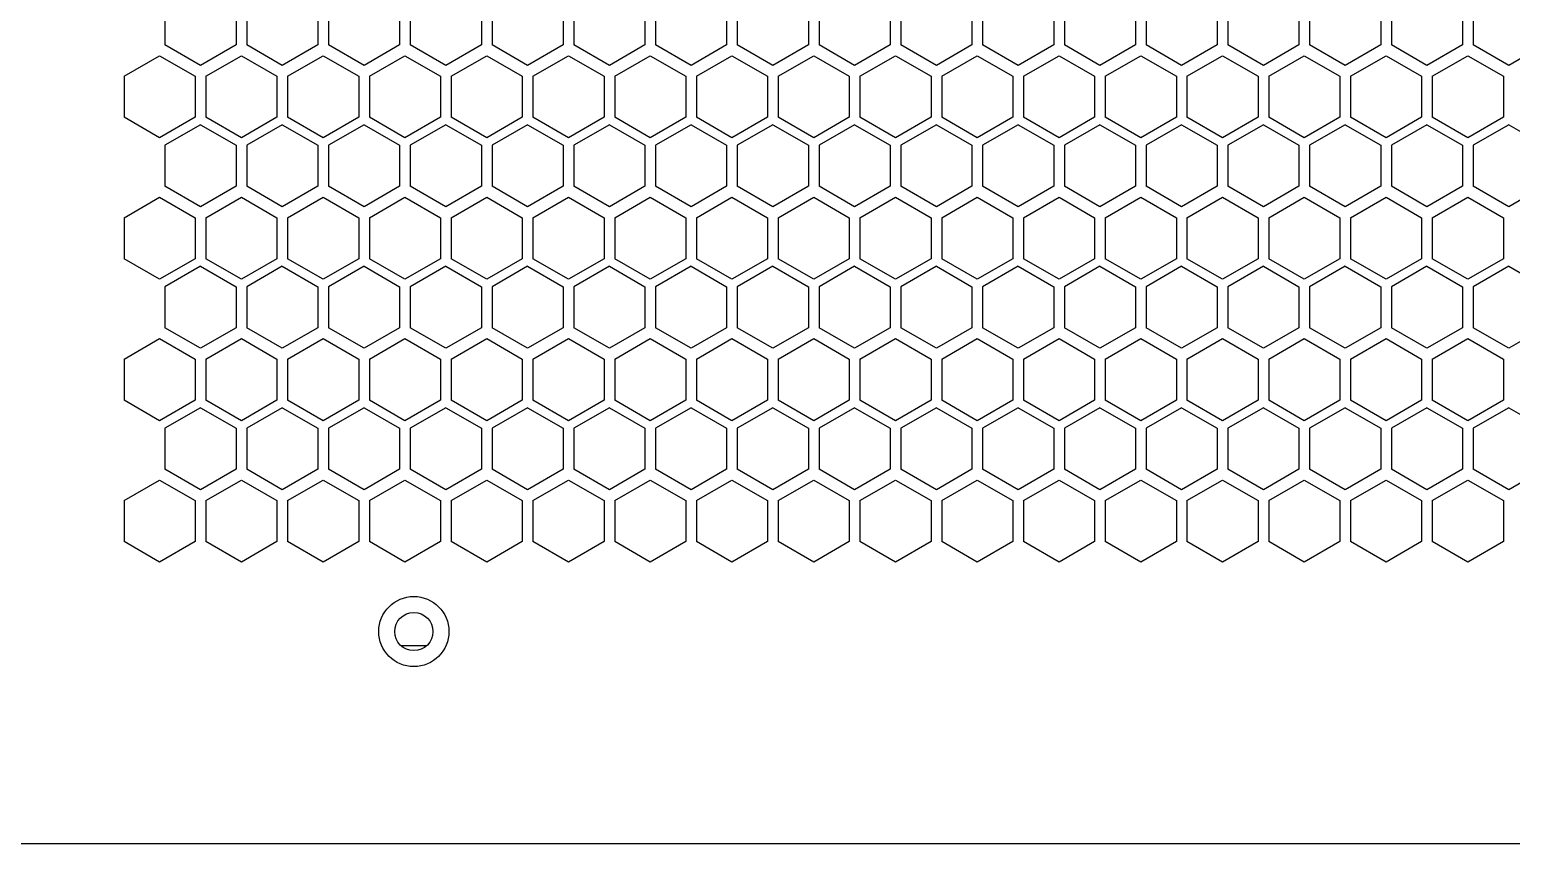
# Model space of a CAD drawing. Extents: x 61367 to 140945, y -1257 to 25588.
# Drawn here: x 91718.5 to 91885.2, y 15806.1 to 15897.8 of the extents above; entities that cross this region are included whole.
import ezdxf

# ---------------------------------------------------------------- set-up
doc = ezdxf.new("R2010")
doc.units = 0
doc.header["$MEASUREMENT"] = 0
doc.layers.get('0').update_dxf_attribs({"linetype": 'CONTINUOUS'})
doc.layers.add('4215-0411-4-1_0', color=7, linetype='CONTINUOUS')
doc.layers.add('4215-0412-2-1_0', color=7, linetype='CONTINUOUS')

# ---------------------------------------------------------------- blocks, each defined once
blk = doc.blocks.new('RYHTHYT')
at = {"layer": '4215-0411-4-1_0', "color": 7, "linetype": 'Continuous'}
blk.add_line((-33156.25, -67865.24), (-33159.07, -67865.24), dxfattribs=at)
at = {"layer": '4215-0412-2-1_0', "color": 7, "linetype": 'Continuous'}
for p, q in [((-33185.66, -67792.95), (-33185.66, -67797.57)), ((-33177.66, -67792.95), (-33177.66, -67797.57)), ((-33176.46, -67792.95), (-33176.46, -67797.57)), ((-33168.46, -67792.95), (-33168.46, -67797.57)), ((-33167.26, -67792.95), (-33167.26, -67797.57)), ((-33159.26, -67792.95), (-33159.26, -67797.57)), ((-33158.06, -67792.95), (-33158.06, -67797.57)), ((-33150.06, -67792.95), (-33150.06, -67797.57)), ((-33148.86, -67792.95), (-33148.86, -67797.57)), ((-33140.86, -67792.95), (-33140.86, -67797.57)), ((-33139.66, -67792.95), (-33139.66, -67797.57)), ((-33131.66, -67792.95), (-33131.66, -67797.57)), ((-33130.46, -67792.95), (-33130.46, -67797.57)), ((-33122.46, -67792.95), (-33122.46, -67797.57)), ((-33121.26, -67792.95), (-33121.26, -67797.57)), ((-33113.26, -67792.95), (-33113.26, -67797.57)), ((-33112.06, -67792.95), (-33112.06, -67797.57)), ((-33104.06, -67792.95), (-33104.06, -67797.57)), ((-33102.86, -67792.95), (-33102.86, -67797.57)), ((-33094.86, -67792.95), (-33094.86, -67797.57)), ((-33093.66, -67792.95), (-33093.66, -67797.57)), ((-33085.66, -67792.95), (-33085.66, -67797.57)), ((-33084.46, -67792.95), (-33084.46, -67797.57)), ((-33076.46, -67792.95), (-33076.46, -67797.57)), ((-33075.26, -67792.95), (-33075.26, -67797.57)), ((-33067.26, -67792.95), (-33067.26, -67797.57)), ((-33066.06, -67792.95), (-33066.06, -67797.57)), ((-33058.06, -67792.95), (-33058.06, -67797.57)), ((-33056.86, -67792.95), (-33056.86, -67797.57)), ((-33048.86, -67792.95), (-33048.86, -67797.57)), ((-33047.66, -67792.95), (-33047.66, -67797.57)), ((-33039.66, -67792.95), (-33039.66, -67797.57)), ((-33038.46, -67792.95), (-33038.46, -67797.57)), ((-33190.26, -67801.1), (-33186.26, -67798.79)), ((-33186.26, -67798.79), (-33182.26, -67801.1)), ((-33181.66, -67799.88), (-33185.66, -67797.57)), ((-33177.66, -67797.57), (-33181.66, -67799.88)), ((-33181.06, -67801.1), (-33177.06, -67798.79)), ((-33177.06, -67798.79), (-33173.06, -67801.1)), ((-33172.46, -67799.88), (-33176.46, -67797.57)), ((-33168.46, -67797.57), (-33172.46, -67799.88)), ((-33171.86, -67801.1), (-33167.86, -67798.79)), ((-33167.86, -67798.79), (-33163.86, -67801.1)), ((-33163.26, -67799.88), (-33167.26, -67797.57)), ((-33159.26, -67797.57), (-33163.26, -67799.88)), ((-33162.66, -67801.1), (-33158.66, -67798.79)), ((-33158.66, -67798.79), (-33154.66, -67801.1)), ((-33154.06, -67799.88), (-33158.06, -67797.57)), ((-33150.06, -67797.57), (-33154.06, -67799.88)), ((-33153.46, -67801.1), (-33149.46, -67798.79)), ((-33149.46, -67798.79), (-33145.46, -67801.1)), ((-33144.86, -67799.88), (-33148.86, -67797.57)), ((-33140.86, -67797.57), (-33144.86, -67799.88)), ((-33144.26, -67801.1), (-33140.26, -67798.79)), ((-33140.26, -67798.79), (-33136.26, -67801.1)), ((-33135.66, -67799.88), (-33139.66, -67797.57)), ((-33131.66, -67797.57), (-33135.66, -67799.88)), ((-33135.06, -67801.1), (-33131.06, -67798.79)), ((-33131.06, -67798.79), (-33127.06, -67801.1)), ((-33126.46, -67799.88), (-33130.46, -67797.57)), ((-33122.46, -67797.57), (-33126.46, -67799.88)), ((-33125.86, -67801.1), (-33121.86, -67798.79)), ((-33121.86, -67798.79), (-33117.86, -67801.1)), ((-33117.26, -67799.88), (-33121.26, -67797.57)), ((-33113.26, -67797.57), (-33117.26, -67799.88)), ((-33116.66, -67801.1), (-33112.66, -67798.79)), ((-33112.66, -67798.79), (-33108.66, -67801.1)), ((-33108.06, -67799.88), (-33112.06, -67797.57)), ((-33104.06, -67797.57), (-33108.06, -67799.88)), ((-33107.46, -67801.1), (-33103.46, -67798.79)), ((-33103.46, -67798.79), (-33099.46, -67801.1)), ((-33098.86, -67799.88), (-33102.86, -67797.57)), ((-33094.86, -67797.57), (-33098.86, -67799.88)), ((-33098.26, -67801.1), (-33094.26, -67798.79)), ((-33094.26, -67798.79), (-33090.26, -67801.1)), ((-33089.66, -67799.88), (-33093.66, -67797.57)), ((-33085.66, -67797.57), (-33089.66, -67799.88)), ((-33089.06, -67801.1), (-33085.06, -67798.79)), ((-33085.06, -67798.79), (-33081.06, -67801.1)), ((-33080.46, -67799.88), (-33084.46, -67797.57)), ((-33076.46, -67797.57), (-33080.46, -67799.88)), ((-33079.86, -67801.1), (-33075.86, -67798.79)), ((-33075.86, -67798.79), (-33071.86, -67801.1)), ((-33071.26, -67799.88), (-33075.26, -67797.57)), ((-33067.26, -67797.57), (-33071.26, -67799.88)), ((-33070.66, -67801.1), (-33066.66, -67798.79)), ((-33066.66, -67798.79), (-33062.66, -67801.1)), ((-33062.06, -67799.88), (-33066.06, -67797.57)), ((-33058.06, -67797.57), (-33062.06, -67799.88)), ((-33061.46, -67801.1), (-33057.46, -67798.79)), ((-33057.46, -67798.79), (-33053.46, -67801.1)), ((-33052.86, -67799.88), (-33056.86, -67797.57)), ((-33048.86, -67797.57), (-33052.86, -67799.88)), ((-33052.26, -67801.1), (-33048.26, -67798.79)), ((-33048.26, -67798.79), (-33044.26, -67801.1)), ((-33043.66, -67799.88), (-33047.66, -67797.57)), ((-33039.66, -67797.57), (-33043.66, -67799.88)), ((-33043.06, -67801.1), (-33039.06, -67798.79)), ((-33039.06, -67798.79), (-33035.06, -67801.1)), ((-33034.46, -67799.88), (-33038.46, -67797.57)), ((-33030.46, -67797.57), (-33034.46, -67799.88)), ((-33190.26, -67801.1), (-33190.26, -67805.72)), ((-33182.26, -67801.1), (-33182.26, -67805.72)), ((-33181.06, -67801.1), (-33181.06, -67805.72)), ((-33173.06, -67801.1), (-33173.06, -67805.72)), ((-33171.86, -67801.1), (-33171.86, -67805.72)), ((-33163.86, -67801.1), (-33163.86, -67805.72)), ((-33162.66, -67801.1), (-33162.66, -67805.72)), ((-33154.66, -67801.1), (-33154.66, -67805.72)), ((-33153.46, -67801.1), (-33153.46, -67805.72)), ((-33145.46, -67801.1), (-33145.46, -67805.72)), ((-33144.26, -67801.1), (-33144.26, -67805.72)), ((-33136.26, -67801.1), (-33136.26, -67805.72)), ((-33135.06, -67801.1), (-33135.06, -67805.72)), ((-33127.06, -67801.1), (-33127.06, -67805.72)), ((-33125.86, -67801.1), (-33125.86, -67805.72)), ((-33117.86, -67801.1), (-33117.86, -67805.72)), ((-33116.66, -67801.1), (-33116.66, -67805.72)), ((-33108.66, -67801.1), (-33108.66, -67805.72)), ((-33107.46, -67801.1), (-33107.46, -67805.72)), ((-33099.46, -67801.1), (-33099.46, -67805.72)), ((-33098.26, -67801.1), (-33098.26, -67805.72)), ((-33090.26, -67801.1), (-33090.26, -67805.72)), ((-33089.06, -67801.1), (-33089.06, -67805.72)), ((-33081.06, -67801.1), (-33081.06, -67805.72)), ((-33079.86, -67801.1), (-33079.86, -67805.72)), ((-33071.86, -67801.1), (-33071.86, -67805.72)), ((-33070.66, -67801.1), (-33070.66, -67805.72)), ((-33062.66, -67801.1), (-33062.66, -67805.72)), ((-33061.46, -67801.1), (-33061.46, -67805.72)), ((-33053.46, -67801.1), (-33053.46, -67805.72)), ((-33052.26, -67801.1), (-33052.26, -67805.72)), ((-33044.26, -67801.1), (-33044.26, -67805.72)), ((-33043.06, -67801.1), (-33043.06, -67805.72)), ((-33035.06, -67801.1), (-33035.06, -67805.72)), ((-33186.26, -67808.03), (-33190.26, -67805.72)), ((-33182.26, -67805.72), (-33186.26, -67808.03)), ((-33177.06, -67808.03), (-33181.06, -67805.72)), ((-33173.06, -67805.72), (-33177.06, -67808.03)), ((-33167.86, -67808.03), (-33171.86, -67805.72)), ((-33163.86, -67805.72), (-33167.86, -67808.03)), ((-33158.66, -67808.03), (-33162.66, -67805.72)), ((-33154.66, -67805.72), (-33158.66, -67808.03)), ((-33149.46, -67808.03), (-33153.46, -67805.72)), ((-33145.46, -67805.72), (-33149.46, -67808.03)), ((-33140.26, -67808.03), (-33144.26, -67805.72)), ((-33136.26, -67805.72), (-33140.26, -67808.03)), ((-33131.06, -67808.03), (-33135.06, -67805.72)), ((-33127.06, -67805.72), (-33131.06, -67808.03)), ((-33121.86, -67808.03), (-33125.86, -67805.72)), ((-33117.86, -67805.72), (-33121.86, -67808.03)), ((-33112.66, -67808.03), (-33116.66, -67805.72)), ((-33108.66, -67805.72), (-33112.66, -67808.03)), ((-33103.46, -67808.03), (-33107.46, -67805.72)), ((-33099.46, -67805.72), (-33103.46, -67808.03)), ((-33094.26, -67808.03), (-33098.26, -67805.72)), ((-33090.26, -67805.72), (-33094.26, -67808.03)), ((-33085.06, -67808.03), (-33089.06, -67805.72)), ((-33081.06, -67805.72), (-33085.06, -67808.03)), ((-33075.86, -67808.03), (-33079.86, -67805.72)), ((-33071.86, -67805.72), (-33075.86, -67808.03)), ((-33066.66, -67808.03), (-33070.66, -67805.72)), ((-33062.66, -67805.72), (-33066.66, -67808.03)), ((-33057.46, -67808.03), (-33061.46, -67805.72)), ((-33053.46, -67805.72), (-33057.46, -67808.03)), ((-33048.26, -67808.03), (-33052.26, -67805.72)), ((-33044.26, -67805.72), (-33048.26, -67808.03)), ((-33039.06, -67808.03), (-33043.06, -67805.72)), ((-33035.06, -67805.72), (-33039.06, -67808.03)), ((-33181.66, -67806.57), (-33185.66, -67808.88)), ((-33181.66, -67806.57), (-33177.66, -67808.88)), ((-33172.46, -67806.57), (-33176.46, -67808.88)), ((-33172.46, -67806.57), (-33168.46, -67808.88)), ((-33163.26, -67806.57), (-33167.26, -67808.88)), ((-33163.26, -67806.57), (-33159.26, -67808.88)), ((-33154.06, -67806.57), (-33158.06, -67808.88)), ((-33154.06, -67806.57), (-33150.06, -67808.88)), ((-33144.86, -67806.57), (-33148.86, -67808.88)), ((-33144.86, -67806.57), (-33140.86, -67808.88)), ((-33135.66, -67806.57), (-33139.66, -67808.88)), ((-33135.66, -67806.57), (-33131.66, -67808.88)), ((-33126.46, -67806.57), (-33130.46, -67808.88)), ((-33126.46, -67806.57), (-33122.46, -67808.88)), ((-33117.26, -67806.57), (-33121.26, -67808.88)), ((-33117.26, -67806.57), (-33113.26, -67808.88)), ((-33108.06, -67806.57), (-33112.06, -67808.88)), ((-33108.06, -67806.57), (-33104.06, -67808.88)), ((-33098.86, -67806.57), (-33102.86, -67808.88)), ((-33098.86, -67806.57), (-33094.86, -67808.88)), ((-33089.66, -67806.57), (-33093.66, -67808.88)), ((-33089.66, -67806.57), (-33085.66, -67808.88)), ((-33080.46, -67806.57), (-33084.46, -67808.88)), ((-33080.46, -67806.57), (-33076.46, -67808.88)), ((-33071.26, -67806.57), (-33075.26, -67808.88)), ((-33071.26, -67806.57), (-33067.26, -67808.88)), ((-33062.06, -67806.57), (-33066.06, -67808.88)), ((-33062.06, -67806.57), (-33058.06, -67808.88)), ((-33052.86, -67806.57), (-33056.86, -67808.88)), ((-33052.86, -67806.57), (-33048.86, -67808.88)), ((-33043.66, -67806.57), (-33047.66, -67808.88)), ((-33043.66, -67806.57), (-33039.66, -67808.88)), ((-33034.46, -67806.57), (-33038.46, -67808.88)), ((-33034.46, -67806.57), (-33030.46, -67808.88)), ((-33185.66, -67808.88), (-33185.66, -67813.5)), ((-33177.66, -67808.88), (-33177.66, -67813.5)), ((-33176.46, -67808.88), (-33176.46, -67813.5)), ((-33168.46, -67808.88), (-33168.46, -67813.5)), ((-33167.26, -67808.88), (-33167.26, -67813.5)), ((-33159.26, -67808.88), (-33159.26, -67813.5)), ((-33158.06, -67808.88), (-33158.06, -67813.5)), ((-33150.06, -67808.88), (-33150.06, -67813.5)), ((-33148.86, -67808.88), (-33148.86, -67813.5)), ((-33140.86, -67808.88), (-33140.86, -67813.5)), ((-33139.66, -67808.88), (-33139.66, -67813.5)), ((-33131.66, -67808.88), (-33131.66, -67813.5)), ((-33130.46, -67808.88), (-33130.46, -67813.5)), ((-33122.46, -67808.88), (-33122.46, -67813.5)), ((-33121.26, -67808.88), (-33121.26, -67813.5)), ((-33113.26, -67808.88), (-33113.26, -67813.5)), ((-33112.06, -67808.88), (-33112.06, -67813.5)), ((-33104.06, -67808.88), (-33104.06, -67813.5)), ((-33102.86, -67808.88), (-33102.86, -67813.5)), ((-33094.86, -67808.88), (-33094.86, -67813.5)), ((-33093.66, -67808.88), (-33093.66, -67813.5)), ((-33085.66, -67808.88), (-33085.66, -67813.5)), ((-33084.46, -67808.88), (-33084.46, -67813.5)), ((-33076.46, -67808.88), (-33076.46, -67813.5)), ((-33075.26, -67808.88), (-33075.26, -67813.5)), ((-33067.26, -67808.88), (-33067.26, -67813.5)), ((-33066.06, -67808.88), (-33066.06, -67813.5)), ((-33058.06, -67808.88), (-33058.06, -67813.5)), ((-33056.86, -67808.88), (-33056.86, -67813.5)), ((-33048.86, -67808.88), (-33048.86, -67813.5)), ((-33047.66, -67808.88), (-33047.66, -67813.5)), ((-33039.66, -67808.88), (-33039.66, -67813.5)), ((-33038.46, -67808.88), (-33038.46, -67813.5)), ((-33181.66, -67815.81), (-33185.66, -67813.5)), ((-33177.66, -67813.5), (-33181.66, -67815.81)), ((-33172.46, -67815.81), (-33176.46, -67813.5)), ((-33168.46, -67813.5), (-33172.46, -67815.81)), ((-33163.26, -67815.81), (-33167.26, -67813.5)), ((-33159.26, -67813.5), (-33163.26, -67815.81)), ((-33154.06, -67815.81), (-33158.06, -67813.5)), ((-33150.06, -67813.5), (-33154.06, -67815.81)), ((-33144.86, -67815.81), (-33148.86, -67813.5)), ((-33140.86, -67813.5), (-33144.86, -67815.81)), ((-33135.66, -67815.81), (-33139.66, -67813.5)), ((-33131.66, -67813.5), (-33135.66, -67815.81)), ((-33126.46, -67815.81), (-33130.46, -67813.5)), ((-33122.46, -67813.5), (-33126.46, -67815.81)), ((-33117.26, -67815.81), (-33121.26, -67813.5)), ((-33113.26, -67813.5), (-33117.26, -67815.81)), ((-33108.06, -67815.81), (-33112.06, -67813.5)), ((-33104.06, -67813.5), (-33108.06, -67815.81)), ((-33098.86, -67815.81), (-33102.86, -67813.5)), ((-33094.86, -67813.5), (-33098.86, -67815.81)), ((-33089.66, -67815.81), (-33093.66, -67813.5)), ((-33085.66, -67813.5), (-33089.66, -67815.81)), ((-33080.46, -67815.81), (-33084.46, -67813.5)), ((-33076.46, -67813.5), (-33080.46, -67815.81)), ((-33071.26, -67815.81), (-33075.26, -67813.5)), ((-33067.26, -67813.5), (-33071.26, -67815.81)), ((-33062.06, -67815.81), (-33066.06, -67813.5)), ((-33058.06, -67813.5), (-33062.06, -67815.81)), ((-33052.86, -67815.81), (-33056.86, -67813.5)), ((-33048.86, -67813.5), (-33052.86, -67815.81)), ((-33043.66, -67815.81), (-33047.66, -67813.5)), ((-33039.66, -67813.5), (-33043.66, -67815.81)), ((-33034.46, -67815.81), (-33038.46, -67813.5)), ((-33030.46, -67813.5), (-33034.46, -67815.81)), ((-33190.26, -67817.03), (-33186.26, -67814.72)), ((-33186.26, -67814.72), (-33182.26, -67817.03)), ((-33181.06, -67817.03), (-33177.06, -67814.72)), ((-33177.06, -67814.72), (-33173.06, -67817.03)), ((-33171.86, -67817.03), (-33167.86, -67814.72)), ((-33167.86, -67814.72), (-33163.86, -67817.03)), ((-33162.66, -67817.03), (-33158.66, -67814.72)), ((-33158.66, -67814.72), (-33154.66, -67817.03)), ((-33153.46, -67817.03), (-33149.46, -67814.72)), ((-33149.46, -67814.72), (-33145.46, -67817.03)), ((-33144.26, -67817.03), (-33140.26, -67814.72)), ((-33140.26, -67814.72), (-33136.26, -67817.03)), ((-33135.06, -67817.03), (-33131.06, -67814.72)), ((-33131.06, -67814.72), (-33127.06, -67817.03)), ((-33125.86, -67817.03), (-33121.86, -67814.72)), ((-33121.86, -67814.72), (-33117.86, -67817.03)), ((-33116.66, -67817.03), (-33112.66, -67814.72)), ((-33112.66, -67814.72), (-33108.66, -67817.03)), ((-33107.46, -67817.03), (-33103.46, -67814.72)), ((-33103.46, -67814.72), (-33099.46, -67817.03)), ((-33098.26, -67817.03), (-33094.26, -67814.72)), ((-33094.26, -67814.72), (-33090.26, -67817.03)), ((-33089.06, -67817.03), (-33085.06, -67814.72)), ((-33085.06, -67814.72), (-33081.06, -67817.03)), ((-33079.86, -67817.03), (-33075.86, -67814.72)), ((-33075.86, -67814.72), (-33071.86, -67817.03)), ((-33070.66, -67817.03), (-33066.66, -67814.72)), ((-33066.66, -67814.72), (-33062.66, -67817.03)), ((-33061.46, -67817.03), (-33057.46, -67814.72)), ((-33057.46, -67814.72), (-33053.46, -67817.03)), ((-33052.26, -67817.03), (-33048.26, -67814.72)), ((-33048.26, -67814.72), (-33044.26, -67817.03)), ((-33043.06, -67817.03), (-33039.06, -67814.72)), ((-33039.06, -67814.72), (-33035.06, -67817.03)), ((-33190.26, -67817.03), (-33190.26, -67821.65)), ((-33182.26, -67817.03), (-33182.26, -67821.65)), ((-33181.06, -67817.03), (-33181.06, -67821.65)), ((-33173.06, -67817.03), (-33173.06, -67821.65)), ((-33171.86, -67817.03), (-33171.86, -67821.65)), ((-33163.86, -67817.03), (-33163.86, -67821.65)), ((-33162.66, -67817.03), (-33162.66, -67821.65)), ((-33154.66, -67817.03), (-33154.66, -67821.65)), ((-33153.46, -67817.03), (-33153.46, -67821.65)), ((-33145.46, -67817.03), (-33145.46, -67821.65)), ((-33144.26, -67817.03), (-33144.26, -67821.65)), ((-33136.26, -67817.03), (-33136.26, -67821.65)), ((-33135.06, -67817.03), (-33135.06, -67821.65)), ((-33127.06, -67817.03), (-33127.06, -67821.65)), ((-33125.86, -67817.03), (-33125.86, -67821.65)), ((-33117.86, -67817.03), (-33117.86, -67821.65)), ((-33116.66, -67817.03), (-33116.66, -67821.65)), ((-33108.66, -67817.03), (-33108.66, -67821.65)), ((-33107.46, -67817.03), (-33107.46, -67821.65)), ((-33099.46, -67817.03), (-33099.46, -67821.65)), ((-33098.26, -67817.03), (-33098.26, -67821.65)), ((-33090.26, -67817.03), (-33090.26, -67821.65)), ((-33089.06, -67817.03), (-33089.06, -67821.65)), ((-33081.06, -67817.03), (-33081.06, -67821.65)), ((-33079.86, -67817.03), (-33079.86, -67821.65)), ((-33071.86, -67817.03), (-33071.86, -67821.65)), ((-33070.66, -67817.03), (-33070.66, -67821.65)), ((-33062.66, -67817.03), (-33062.66, -67821.65)), ((-33061.46, -67817.03), (-33061.46, -67821.65)), ((-33053.46, -67817.03), (-33053.46, -67821.65)), ((-33052.26, -67817.03), (-33052.26, -67821.65)), ((-33044.26, -67817.03), (-33044.26, -67821.65)), ((-33043.06, -67817.03), (-33043.06, -67821.65)), ((-33035.06, -67817.03), (-33035.06, -67821.65)), ((-33186.26, -67823.96), (-33190.26, -67821.65)), ((-33182.26, -67821.65), (-33186.26, -67823.96)), ((-33181.66, -67822.5), (-33185.66, -67824.81)), ((-33181.66, -67822.5), (-33177.66, -67824.81)), ((-33177.06, -67823.96), (-33181.06, -67821.65)), ((-33173.06, -67821.65), (-33177.06, -67823.96)), ((-33172.46, -67822.5), (-33176.46, -67824.81)), ((-33172.46, -67822.5), (-33168.46, -67824.81)), ((-33167.86, -67823.96), (-33171.86, -67821.65)), ((-33163.86, -67821.65), (-33167.86, -67823.96)), ((-33163.26, -67822.5), (-33167.26, -67824.81)), ((-33163.26, -67822.5), (-33159.26, -67824.81)), ((-33158.66, -67823.96), (-33162.66, -67821.65)), ((-33154.66, -67821.65), (-33158.66, -67823.96)), ((-33154.06, -67822.5), (-33158.06, -67824.81)), ((-33154.06, -67822.5), (-33150.06, -67824.81)), ((-33149.46, -67823.96), (-33153.46, -67821.65)), ((-33145.46, -67821.65), (-33149.46, -67823.96)), ((-33144.86, -67822.5), (-33148.86, -67824.81)), ((-33144.86, -67822.5), (-33140.86, -67824.81)), ((-33140.26, -67823.96), (-33144.26, -67821.65)), ((-33136.26, -67821.65), (-33140.26, -67823.96)), ((-33135.66, -67822.5), (-33139.66, -67824.81)), ((-33135.66, -67822.5), (-33131.66, -67824.81)), ((-33131.06, -67823.96), (-33135.06, -67821.65)), ((-33127.06, -67821.65), (-33131.06, -67823.96)), ((-33126.46, -67822.5), (-33130.46, -67824.81)), ((-33126.46, -67822.5), (-33122.46, -67824.81)), ((-33121.86, -67823.96), (-33125.86, -67821.65)), ((-33117.86, -67821.65), (-33121.86, -67823.96)), ((-33117.26, -67822.5), (-33121.26, -67824.81)), ((-33117.26, -67822.5), (-33113.26, -67824.81)), ((-33112.66, -67823.96), (-33116.66, -67821.65)), ((-33108.66, -67821.65), (-33112.66, -67823.96)), ((-33108.06, -67822.5), (-33112.06, -67824.81)), ((-33108.06, -67822.5), (-33104.06, -67824.81)), ((-33103.46, -67823.96), (-33107.46, -67821.65)), ((-33099.46, -67821.65), (-33103.46, -67823.96)), ((-33098.86, -67822.5), (-33102.86, -67824.81)), ((-33098.86, -67822.5), (-33094.86, -67824.81)), ((-33094.26, -67823.96), (-33098.26, -67821.65)), ((-33090.26, -67821.65), (-33094.26, -67823.96)), ((-33089.66, -67822.5), (-33093.66, -67824.81)), ((-33089.66, -67822.5), (-33085.66, -67824.81)), ((-33085.06, -67823.96), (-33089.06, -67821.65)), ((-33081.06, -67821.65), (-33085.06, -67823.96)), ((-33080.46, -67822.5), (-33084.46, -67824.81)), ((-33080.46, -67822.5), (-33076.46, -67824.81)), ((-33075.86, -67823.96), (-33079.86, -67821.65)), ((-33071.86, -67821.65), (-33075.86, -67823.96)), ((-33071.26, -67822.5), (-33075.26, -67824.81)), ((-33071.26, -67822.5), (-33067.26, -67824.81)), ((-33066.66, -67823.96), (-33070.66, -67821.65)), ((-33062.66, -67821.65), (-33066.66, -67823.96)), ((-33062.06, -67822.5), (-33066.06, -67824.81)), ((-33062.06, -67822.5), (-33058.06, -67824.81)), ((-33057.46, -67823.96), (-33061.46, -67821.65)), ((-33053.46, -67821.65), (-33057.46, -67823.96)), ((-33052.86, -67822.5), (-33056.86, -67824.81)), ((-33052.86, -67822.5), (-33048.86, -67824.81)), ((-33048.26, -67823.96), (-33052.26, -67821.65)), ((-33044.26, -67821.65), (-33048.26, -67823.96)), ((-33043.66, -67822.5), (-33047.66, -67824.81)), ((-33043.66, -67822.5), (-33039.66, -67824.81)), ((-33039.06, -67823.96), (-33043.06, -67821.65)), ((-33035.06, -67821.65), (-33039.06, -67823.96)), ((-33034.46, -67822.5), (-33038.46, -67824.81)), ((-33034.46, -67822.5), (-33030.46, -67824.81)), ((-33185.66, -67824.81), (-33185.66, -67829.43)), ((-33177.66, -67824.81), (-33177.66, -67829.43)), ((-33176.46, -67824.81), (-33176.46, -67829.43)), ((-33168.46, -67824.81), (-33168.46, -67829.43)), ((-33167.26, -67824.81), (-33167.26, -67829.43)), ((-33159.26, -67824.81), (-33159.26, -67829.43)), ((-33158.06, -67824.81), (-33158.06, -67829.43)), ((-33150.06, -67824.81), (-33150.06, -67829.43)), ((-33148.86, -67824.81), (-33148.86, -67829.43)), ((-33140.86, -67824.81), (-33140.86, -67829.43)), ((-33139.66, -67824.81), (-33139.66, -67829.43)), ((-33131.66, -67824.81), (-33131.66, -67829.43)), ((-33130.46, -67824.81), (-33130.46, -67829.43)), ((-33122.46, -67824.81), (-33122.46, -67829.43)), ((-33121.26, -67824.81), (-33121.26, -67829.43)), ((-33113.26, -67824.81), (-33113.26, -67829.43)), ((-33112.06, -67824.81), (-33112.06, -67829.43)), ((-33104.06, -67824.81), (-33104.06, -67829.43)), ((-33102.86, -67824.81), (-33102.86, -67829.43)), ((-33094.86, -67824.81), (-33094.86, -67829.43)), ((-33093.66, -67824.81), (-33093.66, -67829.43)), ((-33085.66, -67824.81), (-33085.66, -67829.43)), ((-33084.46, -67824.81), (-33084.46, -67829.43)), ((-33076.46, -67824.81), (-33076.46, -67829.43)), ((-33075.26, -67824.81), (-33075.26, -67829.43)), ((-33067.26, -67824.81), (-33067.26, -67829.43)), ((-33066.06, -67824.81), (-33066.06, -67829.43)), ((-33058.06, -67824.81), (-33058.06, -67829.43)), ((-33056.86, -67824.81), (-33056.86, -67829.43)), ((-33048.86, -67824.81), (-33048.86, -67829.43)), ((-33047.66, -67824.81), (-33047.66, -67829.43)), ((-33039.66, -67824.81), (-33039.66, -67829.43)), ((-33038.46, -67824.81), (-33038.46, -67829.43)), ((-33190.26, -67832.96), (-33186.26, -67830.65)), ((-33186.26, -67830.65), (-33182.26, -67832.96)), ((-33181.66, -67831.74), (-33185.66, -67829.43)), ((-33177.66, -67829.43), (-33181.66, -67831.74)), ((-33181.06, -67832.96), (-33177.06, -67830.65)), ((-33177.06, -67830.65), (-33173.06, -67832.96)), ((-33172.46, -67831.74), (-33176.46, -67829.43)), ((-33168.46, -67829.43), (-33172.46, -67831.74)), ((-33171.86, -67832.96), (-33167.86, -67830.65)), ((-33167.86, -67830.65), (-33163.86, -67832.96)), ((-33163.26, -67831.74), (-33167.26, -67829.43)), ((-33159.26, -67829.43), (-33163.26, -67831.74)), ((-33162.66, -67832.96), (-33158.66, -67830.65)), ((-33158.66, -67830.65), (-33154.66, -67832.96)), ((-33154.06, -67831.74), (-33158.06, -67829.43)), ((-33150.06, -67829.43), (-33154.06, -67831.74)), ((-33153.46, -67832.96), (-33149.46, -67830.65)), ((-33149.46, -67830.65), (-33145.46, -67832.96)), ((-33144.86, -67831.74), (-33148.86, -67829.43)), ((-33140.86, -67829.43), (-33144.86, -67831.74)), ((-33144.26, -67832.96), (-33140.26, -67830.65)), ((-33140.26, -67830.65), (-33136.26, -67832.96)), ((-33135.66, -67831.74), (-33139.66, -67829.43)), ((-33131.66, -67829.43), (-33135.66, -67831.74)), ((-33135.06, -67832.96), (-33131.06, -67830.65)), ((-33131.06, -67830.65), (-33127.06, -67832.96)), ((-33126.46, -67831.74), (-33130.46, -67829.43)), ((-33122.46, -67829.43), (-33126.46, -67831.74)), ((-33125.86, -67832.96), (-33121.86, -67830.65)), ((-33121.86, -67830.65), (-33117.86, -67832.96)), ((-33117.26, -67831.74), (-33121.26, -67829.43)), ((-33113.26, -67829.43), (-33117.26, -67831.74)), ((-33116.66, -67832.96), (-33112.66, -67830.65)), ((-33112.66, -67830.65), (-33108.66, -67832.96)), ((-33108.06, -67831.74), (-33112.06, -67829.43)), ((-33104.06, -67829.43), (-33108.06, -67831.74)), ((-33107.46, -67832.96), (-33103.46, -67830.65)), ((-33103.46, -67830.65), (-33099.46, -67832.96)), ((-33098.86, -67831.74), (-33102.86, -67829.43)), ((-33094.86, -67829.43), (-33098.86, -67831.74)), ((-33098.26, -67832.96), (-33094.26, -67830.65)), ((-33094.26, -67830.65), (-33090.26, -67832.96)), ((-33089.66, -67831.74), (-33093.66, -67829.43)), ((-33085.66, -67829.43), (-33089.66, -67831.74)), ((-33089.06, -67832.96), (-33085.06, -67830.65)), ((-33085.06, -67830.65), (-33081.06, -67832.96)), ((-33080.46, -67831.74), (-33084.46, -67829.43)), ((-33076.46, -67829.43), (-33080.46, -67831.74)), ((-33079.86, -67832.96), (-33075.86, -67830.65)), ((-33075.86, -67830.65), (-33071.86, -67832.96)), ((-33071.26, -67831.74), (-33075.26, -67829.43)), ((-33067.26, -67829.43), (-33071.26, -67831.74)), ((-33070.66, -67832.96), (-33066.66, -67830.65)), ((-33066.66, -67830.65), (-33062.66, -67832.96)), ((-33062.06, -67831.74), (-33066.06, -67829.43)), ((-33058.06, -67829.43), (-33062.06, -67831.74)), ((-33061.46, -67832.96), (-33057.46, -67830.65)), ((-33057.46, -67830.65), (-33053.46, -67832.96)), ((-33052.86, -67831.74), (-33056.86, -67829.43)), ((-33048.86, -67829.43), (-33052.86, -67831.74)), ((-33052.26, -67832.96), (-33048.26, -67830.65)), ((-33048.26, -67830.65), (-33044.26, -67832.96)), ((-33043.66, -67831.74), (-33047.66, -67829.43)), ((-33039.66, -67829.43), (-33043.66, -67831.74)), ((-33043.06, -67832.96), (-33039.06, -67830.65)), ((-33039.06, -67830.65), (-33035.06, -67832.96)), ((-33034.46, -67831.74), (-33038.46, -67829.43)), ((-33030.46, -67829.43), (-33034.46, -67831.74)), ((-33190.26, -67832.96), (-33190.26, -67837.58)), ((-33182.26, -67832.96), (-33182.26, -67837.58)), ((-33181.06, -67832.96), (-33181.06, -67837.58)), ((-33173.06, -67832.96), (-33173.06, -67837.58)), ((-33171.86, -67832.96), (-33171.86, -67837.58)), ((-33163.86, -67832.96), (-33163.86, -67837.58)), ((-33162.66, -67832.96), (-33162.66, -67837.58)), ((-33154.66, -67832.96), (-33154.66, -67837.58)), ((-33153.46, -67832.96), (-33153.46, -67837.58)), ((-33145.46, -67832.96), (-33145.46, -67837.58)), ((-33144.26, -67832.96), (-33144.26, -67837.58)), ((-33136.26, -67832.96), (-33136.26, -67837.58)), ((-33135.06, -67832.96), (-33135.06, -67837.58)), ((-33127.06, -67832.96), (-33127.06, -67837.58)), ((-33125.86, -67832.96), (-33125.86, -67837.58)), ((-33117.86, -67832.96), (-33117.86, -67837.58)), ((-33116.66, -67832.96), (-33116.66, -67837.58)), ((-33108.66, -67832.96), (-33108.66, -67837.58)), ((-33107.46, -67832.96), (-33107.46, -67837.58)), ((-33099.46, -67832.96), (-33099.46, -67837.58)), ((-33098.26, -67832.96), (-33098.26, -67837.58)), ((-33090.26, -67832.96), (-33090.26, -67837.58)), ((-33089.06, -67832.96), (-33089.06, -67837.58)), ((-33081.06, -67832.96), (-33081.06, -67837.58)), ((-33079.86, -67832.96), (-33079.86, -67837.58)), ((-33071.86, -67832.96), (-33071.86, -67837.58)), ((-33070.66, -67832.96), (-33070.66, -67837.58)), ((-33062.66, -67832.96), (-33062.66, -67837.58)), ((-33061.46, -67832.96), (-33061.46, -67837.58)), ((-33053.46, -67832.96), (-33053.46, -67837.58)), ((-33052.26, -67832.96), (-33052.26, -67837.58)), ((-33044.26, -67832.96), (-33044.26, -67837.58)), ((-33043.06, -67832.96), (-33043.06, -67837.58)), ((-33035.06, -67832.96), (-33035.06, -67837.58)), ((-33186.26, -67839.89), (-33190.26, -67837.58)), ((-33182.26, -67837.58), (-33186.26, -67839.89)), ((-33181.66, -67838.43), (-33185.66, -67840.74)), ((-33181.66, -67838.43), (-33177.66, -67840.74)), ((-33177.06, -67839.89), (-33181.06, -67837.58)), ((-33173.06, -67837.58), (-33177.06, -67839.89)), ((-33172.46, -67838.43), (-33176.46, -67840.74)), ((-33172.46, -67838.43), (-33168.46, -67840.74)), ((-33167.86, -67839.89), (-33171.86, -67837.58)), ((-33163.86, -67837.58), (-33167.86, -67839.89)), ((-33163.26, -67838.43), (-33167.26, -67840.74)), ((-33163.26, -67838.43), (-33159.26, -67840.74)), ((-33158.66, -67839.89), (-33162.66, -67837.58)), ((-33154.66, -67837.58), (-33158.66, -67839.89)), ((-33154.06, -67838.43), (-33158.06, -67840.74)), ((-33154.06, -67838.43), (-33150.06, -67840.74)), ((-33149.46, -67839.89), (-33153.46, -67837.58)), ((-33145.46, -67837.58), (-33149.46, -67839.89)), ((-33144.86, -67838.43), (-33148.86, -67840.74)), ((-33144.86, -67838.43), (-33140.86, -67840.74)), ((-33140.26, -67839.89), (-33144.26, -67837.58)), ((-33136.26, -67837.58), (-33140.26, -67839.89)), ((-33135.66, -67838.43), (-33139.66, -67840.74)), ((-33135.66, -67838.43), (-33131.66, -67840.74)), ((-33131.06, -67839.89), (-33135.06, -67837.58)), ((-33127.06, -67837.58), (-33131.06, -67839.89)), ((-33126.46, -67838.43), (-33130.46, -67840.74)), ((-33126.46, -67838.43), (-33122.46, -67840.74)), ((-33121.86, -67839.89), (-33125.86, -67837.58)), ((-33117.86, -67837.58), (-33121.86, -67839.89)), ((-33117.26, -67838.43), (-33121.26, -67840.74)), ((-33117.26, -67838.43), (-33113.26, -67840.74)), ((-33112.66, -67839.89), (-33116.66, -67837.58)), ((-33108.66, -67837.58), (-33112.66, -67839.89)), ((-33108.06, -67838.43), (-33112.06, -67840.74)), ((-33108.06, -67838.43), (-33104.06, -67840.74)), ((-33103.46, -67839.89), (-33107.46, -67837.58)), ((-33099.46, -67837.58), (-33103.46, -67839.89)), ((-33098.86, -67838.43), (-33102.86, -67840.74)), ((-33098.86, -67838.43), (-33094.86, -67840.74)), ((-33094.26, -67839.89), (-33098.26, -67837.58)), ((-33090.26, -67837.58), (-33094.26, -67839.89)), ((-33089.66, -67838.43), (-33093.66, -67840.74)), ((-33089.66, -67838.43), (-33085.66, -67840.74)), ((-33085.06, -67839.89), (-33089.06, -67837.58)), ((-33081.06, -67837.58), (-33085.06, -67839.89)), ((-33080.46, -67838.43), (-33084.46, -67840.74)), ((-33080.46, -67838.43), (-33076.46, -67840.74)), ((-33075.86, -67839.89), (-33079.86, -67837.58)), ((-33071.86, -67837.58), (-33075.86, -67839.89)), ((-33071.26, -67838.43), (-33075.26, -67840.74)), ((-33071.26, -67838.43), (-33067.26, -67840.74)), ((-33066.66, -67839.89), (-33070.66, -67837.58)), ((-33062.66, -67837.58), (-33066.66, -67839.89)), ((-33062.06, -67838.43), (-33066.06, -67840.74)), ((-33062.06, -67838.43), (-33058.06, -67840.74)), ((-33057.46, -67839.89), (-33061.46, -67837.58)), ((-33053.46, -67837.58), (-33057.46, -67839.89)), ((-33052.86, -67838.43), (-33056.86, -67840.74)), ((-33052.86, -67838.43), (-33048.86, -67840.74)), ((-33048.26, -67839.89), (-33052.26, -67837.58)), ((-33044.26, -67837.58), (-33048.26, -67839.89)), ((-33043.66, -67838.43), (-33047.66, -67840.74)), ((-33043.66, -67838.43), (-33039.66, -67840.74)), ((-33039.06, -67839.89), (-33043.06, -67837.58)), ((-33035.06, -67837.58), (-33039.06, -67839.89)), ((-33034.46, -67838.43), (-33038.46, -67840.74)), ((-33034.46, -67838.43), (-33030.46, -67840.74)), ((-33185.66, -67840.74), (-33185.66, -67845.36)), ((-33177.66, -67840.74), (-33177.66, -67845.36)), ((-33176.46, -67840.74), (-33176.46, -67845.36)), ((-33168.46, -67840.74), (-33168.46, -67845.36)), ((-33167.26, -67840.74), (-33167.26, -67845.36)), ((-33159.26, -67840.74), (-33159.26, -67845.36)), ((-33158.06, -67840.74), (-33158.06, -67845.36)), ((-33150.06, -67840.74), (-33150.06, -67845.36)), ((-33148.86, -67840.74), (-33148.86, -67845.36)), ((-33140.86, -67840.74), (-33140.86, -67845.36)), ((-33139.66, -67840.74), (-33139.66, -67845.36)), ((-33131.66, -67840.74), (-33131.66, -67845.36)), ((-33130.46, -67840.74), (-33130.46, -67845.36)), ((-33122.46, -67840.74), (-33122.46, -67845.36)), ((-33121.26, -67840.74), (-33121.26, -67845.36)), ((-33113.26, -67840.74), (-33113.26, -67845.36)), ((-33112.06, -67840.74), (-33112.06, -67845.36)), ((-33104.06, -67840.74), (-33104.06, -67845.36)), ((-33102.86, -67840.74), (-33102.86, -67845.36)), ((-33094.86, -67840.74), (-33094.86, -67845.36)), ((-33093.66, -67840.74), (-33093.66, -67845.36)), ((-33085.66, -67840.74), (-33085.66, -67845.36)), ((-33084.46, -67840.74), (-33084.46, -67845.36)), ((-33076.46, -67840.74), (-33076.46, -67845.36)), ((-33075.26, -67840.74), (-33075.26, -67845.36)), ((-33067.26, -67840.74), (-33067.26, -67845.36)), ((-33066.06, -67840.74), (-33066.06, -67845.36)), ((-33058.06, -67840.74), (-33058.06, -67845.36)), ((-33056.86, -67840.74), (-33056.86, -67845.36)), ((-33048.86, -67840.74), (-33048.86, -67845.36)), ((-33047.66, -67840.74), (-33047.66, -67845.36)), ((-33039.66, -67840.74), (-33039.66, -67845.36)), ((-33038.46, -67840.74), (-33038.46, -67845.36)), ((-33181.66, -67847.67), (-33185.66, -67845.36)), ((-33177.66, -67845.36), (-33181.66, -67847.67)), ((-33172.46, -67847.67), (-33176.46, -67845.36)), ((-33168.46, -67845.36), (-33172.46, -67847.67)), ((-33163.26, -67847.67), (-33167.26, -67845.36)), ((-33159.26, -67845.36), (-33163.26, -67847.67)), ((-33154.06, -67847.67), (-33158.06, -67845.36)), ((-33150.06, -67845.36), (-33154.06, -67847.67)), ((-33144.86, -67847.67), (-33148.86, -67845.36)), ((-33140.86, -67845.36), (-33144.86, -67847.67)), ((-33135.66, -67847.67), (-33139.66, -67845.36)), ((-33131.66, -67845.36), (-33135.66, -67847.67)), ((-33126.46, -67847.67), (-33130.46, -67845.36)), ((-33122.46, -67845.36), (-33126.46, -67847.67)), ((-33117.26, -67847.67), (-33121.26, -67845.36)), ((-33113.26, -67845.36), (-33117.26, -67847.67)), ((-33108.06, -67847.67), (-33112.06, -67845.36)), ((-33104.06, -67845.36), (-33108.06, -67847.67)), ((-33098.86, -67847.67), (-33102.86, -67845.36)), ((-33094.86, -67845.36), (-33098.86, -67847.67)), ((-33089.66, -67847.67), (-33093.66, -67845.36)), ((-33085.66, -67845.36), (-33089.66, -67847.67)), ((-33080.46, -67847.67), (-33084.46, -67845.36)), ((-33076.46, -67845.36), (-33080.46, -67847.67)), ((-33071.26, -67847.67), (-33075.26, -67845.36)), ((-33067.26, -67845.36), (-33071.26, -67847.67)), ((-33062.06, -67847.67), (-33066.06, -67845.36)), ((-33058.06, -67845.36), (-33062.06, -67847.67)), ((-33052.86, -67847.67), (-33056.86, -67845.36)), ((-33048.86, -67845.36), (-33052.86, -67847.67)), ((-33043.66, -67847.67), (-33047.66, -67845.36)), ((-33039.66, -67845.36), (-33043.66, -67847.67)), ((-33034.46, -67847.67), (-33038.46, -67845.36)), ((-33030.46, -67845.36), (-33034.46, -67847.67)), ((-33190.26, -67848.89), (-33186.26, -67846.58)), ((-33186.26, -67846.58), (-33182.26, -67848.89)), ((-33181.06, -67848.89), (-33177.06, -67846.58)), ((-33177.06, -67846.58), (-33173.06, -67848.89)), ((-33171.86, -67848.89), (-33167.86, -67846.58)), ((-33167.86, -67846.58), (-33163.86, -67848.89)), ((-33162.66, -67848.89), (-33158.66, -67846.58)), ((-33158.66, -67846.58), (-33154.66, -67848.89)), ((-33153.46, -67848.89), (-33149.46, -67846.58)), ((-33149.46, -67846.58), (-33145.46, -67848.89)), ((-33144.26, -67848.89), (-33140.26, -67846.58)), ((-33140.26, -67846.58), (-33136.26, -67848.89)), ((-33135.06, -67848.89), (-33131.06, -67846.58)), ((-33131.06, -67846.58), (-33127.06, -67848.89)), ((-33125.86, -67848.89), (-33121.86, -67846.58)), ((-33121.86, -67846.58), (-33117.86, -67848.89)), ((-33116.66, -67848.89), (-33112.66, -67846.58)), ((-33112.66, -67846.58), (-33108.66, -67848.89)), ((-33107.46, -67848.89), (-33103.46, -67846.58)), ((-33103.46, -67846.58), (-33099.46, -67848.89)), ((-33098.26, -67848.89), (-33094.26, -67846.58)), ((-33094.26, -67846.58), (-33090.26, -67848.89)), ((-33089.06, -67848.89), (-33085.06, -67846.58)), ((-33085.06, -67846.58), (-33081.06, -67848.89)), ((-33079.86, -67848.89), (-33075.86, -67846.58)), ((-33075.86, -67846.58), (-33071.86, -67848.89)), ((-33070.66, -67848.89), (-33066.66, -67846.58)), ((-33066.66, -67846.58), (-33062.66, -67848.89)), ((-33061.46, -67848.89), (-33057.46, -67846.58)), ((-33057.46, -67846.58), (-33053.46, -67848.89)), ((-33052.26, -67848.89), (-33048.26, -67846.58)), ((-33048.26, -67846.58), (-33044.26, -67848.89)), ((-33043.06, -67848.89), (-33039.06, -67846.58)), ((-33039.06, -67846.58), (-33035.06, -67848.89)), ((-33190.26, -67848.89), (-33190.26, -67853.51)), ((-33182.26, -67848.89), (-33182.26, -67853.51)), ((-33181.06, -67848.89), (-33181.06, -67853.51)), ((-33173.06, -67848.89), (-33173.06, -67853.51)), ((-33171.86, -67848.89), (-33171.86, -67853.51)), ((-33163.86, -67848.89), (-33163.86, -67853.51)), ((-33162.66, -67848.89), (-33162.66, -67853.51)), ((-33154.66, -67848.89), (-33154.66, -67853.51)), ((-33153.46, -67848.89), (-33153.46, -67853.51)), ((-33145.46, -67848.89), (-33145.46, -67853.51)), ((-33144.26, -67848.89), (-33144.26, -67853.51)), ((-33136.26, -67848.89), (-33136.26, -67853.51)), ((-33135.06, -67848.89), (-33135.06, -67853.51)), ((-33127.06, -67848.89), (-33127.06, -67853.51)), ((-33125.86, -67848.89), (-33125.86, -67853.51)), ((-33117.86, -67848.89), (-33117.86, -67853.51)), ((-33116.66, -67848.89), (-33116.66, -67853.51)), ((-33108.66, -67848.89), (-33108.66, -67853.51)), ((-33107.46, -67848.89), (-33107.46, -67853.51)), ((-33099.46, -67848.89), (-33099.46, -67853.51)), ((-33098.26, -67848.89), (-33098.26, -67853.51)), ((-33090.26, -67848.89), (-33090.26, -67853.51)), ((-33089.06, -67848.89), (-33089.06, -67853.51)), ((-33081.06, -67848.89), (-33081.06, -67853.51)), ((-33079.86, -67848.89), (-33079.86, -67853.51)), ((-33071.86, -67848.89), (-33071.86, -67853.51)), ((-33070.66, -67848.89), (-33070.66, -67853.51)), ((-33062.66, -67848.89), (-33062.66, -67853.51)), ((-33061.46, -67848.89), (-33061.46, -67853.51)), ((-33053.46, -67848.89), (-33053.46, -67853.51)), ((-33052.26, -67848.89), (-33052.26, -67853.51)), ((-33044.26, -67848.89), (-33044.26, -67853.51)), ((-33043.06, -67848.89), (-33043.06, -67853.51)), ((-33035.06, -67848.89), (-33035.06, -67853.51)), ((-33186.26, -67855.82), (-33190.26, -67853.51)), ((-33182.26, -67853.51), (-33186.26, -67855.82)), ((-33177.06, -67855.82), (-33181.06, -67853.51)), ((-33173.06, -67853.51), (-33177.06, -67855.82)), ((-33167.86, -67855.82), (-33171.86, -67853.51)), ((-33163.86, -67853.51), (-33167.86, -67855.82)), ((-33158.66, -67855.82), (-33162.66, -67853.51)), ((-33154.66, -67853.51), (-33158.66, -67855.82)), ((-33149.46, -67855.82), (-33153.46, -67853.51)), ((-33145.46, -67853.51), (-33149.46, -67855.82)), ((-33140.26, -67855.82), (-33144.26, -67853.51)), ((-33136.26, -67853.51), (-33140.26, -67855.82)), ((-33131.06, -67855.82), (-33135.06, -67853.51)), ((-33127.06, -67853.51), (-33131.06, -67855.82)), ((-33121.86, -67855.82), (-33125.86, -67853.51)), ((-33117.86, -67853.51), (-33121.86, -67855.82)), ((-33112.66, -67855.82), (-33116.66, -67853.51)), ((-33108.66, -67853.51), (-33112.66, -67855.82)), ((-33103.46, -67855.82), (-33107.46, -67853.51)), ((-33099.46, -67853.51), (-33103.46, -67855.82)), ((-33094.26, -67855.82), (-33098.26, -67853.51)), ((-33090.26, -67853.51), (-33094.26, -67855.82)), ((-33085.06, -67855.82), (-33089.06, -67853.51)), ((-33081.06, -67853.51), (-33085.06, -67855.82)), ((-33075.86, -67855.82), (-33079.86, -67853.51)), ((-33071.86, -67853.51), (-33075.86, -67855.82)), ((-33066.66, -67855.82), (-33070.66, -67853.51)), ((-33062.66, -67853.51), (-33066.66, -67855.82)), ((-33057.46, -67855.82), (-33061.46, -67853.51)), ((-33053.46, -67853.51), (-33057.46, -67855.82)), ((-33048.26, -67855.82), (-33052.26, -67853.51)), ((-33044.26, -67853.51), (-33048.26, -67855.82)), ((-33039.06, -67855.82), (-33043.06, -67853.51)), ((-33035.06, -67853.51), (-33039.06, -67855.82)), ((-33371.74, -67887.48), (-32681.58, -67887.48))]:
    blk.add_line(p, q, dxfattribs=at)
for radius in [3.95, 2.15]:
    blk.add_circle((-33157.66, -67863.63), radius, dxfattribs=at)

msp = doc.modelspace()

# ---------------------------------------------------------------- block references
at = {"lineweight": -3}
msp.add_blockref('RYHTHYT', (124919.399, 83693.606), dxfattribs=at)

doc.saveas('drawing.dxf')
